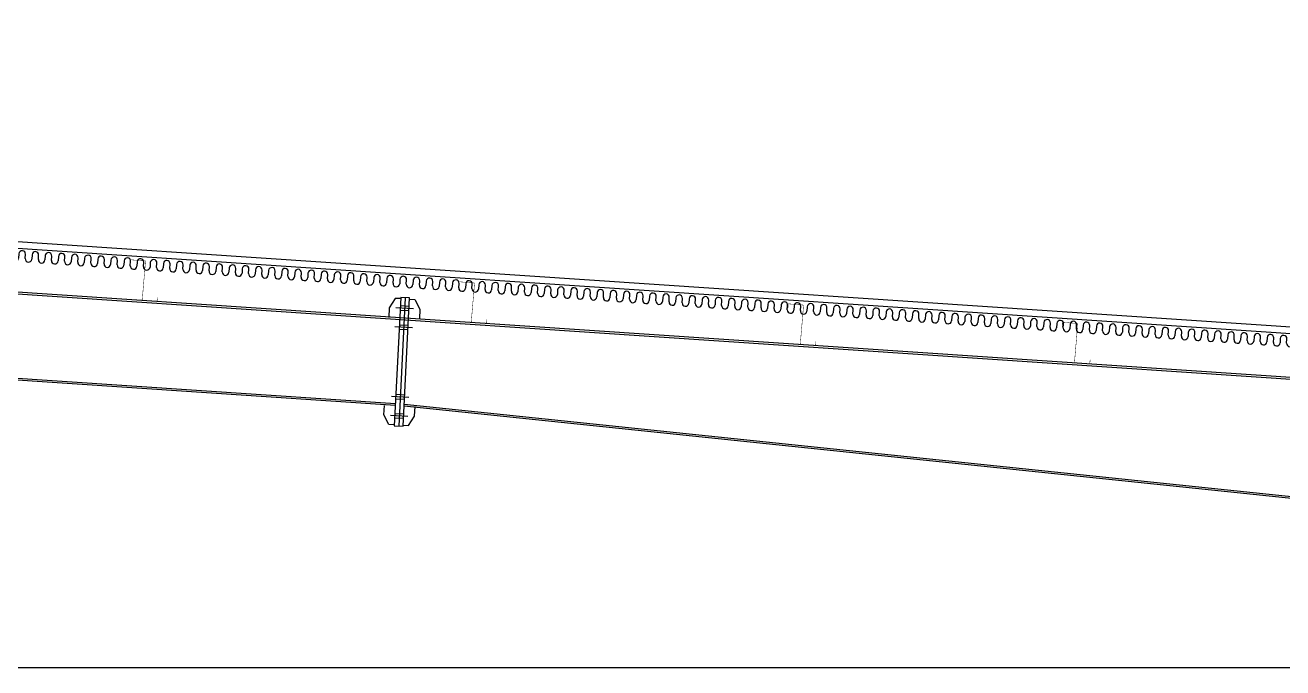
# Model space of a CAD drawing. Extents: x -266287 to 275962, y -324567 to 363765.
# Drawn here: x -99347 to -93613, y -216430 to -213498 of the extents above; entities that cross this region are included whole.
import ezdxf

# ---------------------------------------------------------------- set-up
doc = ezdxf.new("R2010")
doc.units = 0
doc.header["$LTSCALE"] = 1000
doc.layers.get('0').update_dxf_attribs({"linetype": 'CONTINUOUS'})
doc.layers.add('PUB_HATCH', color=8, linetype='CONTINUOUS')

# ---------------------------------------------------------------- blocks, each defined once
blk = doc.blocks.new('fsfsfsf')
at = {"color": 240}
blk.add_line((950679, 69732.4), (928997.7, 69732.4), dxfattribs=at)
blk = doc.blocks.new('$LinePat$00000002')
for p, q in [((24, -24), (24, -56)), ((72, -56), (72, -24))]:
    blk.add_line(p, q)
for centre, start, end in [((0, -24), 0, 90), ((96, -24), 90, 180), ((48, -56), 180, 0)]:
    blk.add_arc(centre, 24, start, end)

msp = doc.modelspace()

# ---------------------------------------------------------------- linework, layer by layer
for p, q in [((-114101.28865, -213498.07124), (-91459.94484, -215016.05118)), ((-114183.9902, -213522.6244), (-91461.95163, -215045.98399)), ((-115612.91945, -213627.2736), (-92202.91944, -215196.75602)), ((-115612.91945, -213635.30186), (-92203.59011, -215204.72786)), ((-109603.34805, -214430.43112), (-97658.98245, -215231.86205)), ((-109602.94832, -214422.43649), (-97658.58271, -215223.86742)), ((-97659.64959, -214744.58025), (-97686.81565, -214787.27691)), ((-97634.43109, -214740.83493), (-97663.69453, -215326.1038)), ((-97634.68078, -214745.82869), (-97659.64959, -214744.58025)), ((-97614.45604, -214741.83368), (-97643.71949, -215327.10256)), ((-97636.27878, -214777.78877), (-97596.32869, -214779.78627)), ((-97594.48099, -214742.83243), (-97634.43109, -214740.83493)), ((-97623.74444, -215328.10131), (-97594.48099, -214742.83243)), ((-97594.73068, -214747.8262), (-97569.76187, -214749.07464)), ((-97569.76187, -214749.07464), (-97546.99032, -214794.26818)), ((-97686.81565, -214787.27691), (-97689.01291, -214831.22202)), ((-97656.7532, -214786.77754), (-97576.85301, -214790.77255)), ((-97637.27753, -214797.76381), (-97597.32744, -214799.76132)), ((-97546.99032, -214794.26818), (-97549.18757, -214838.21329)), ((-97661.09778, -214873.66899), (-97581.19759, -214877.664)), ((-97641.62211, -214884.65527), (-97601.67201, -214886.65278)), ((-97640.62335, -214864.68022), (-97600.67326, -214866.67773)), ((-97656.50352, -215182.28346), (-97616.55342, -215184.28097)), ((-97711.25646, -215276.09307), (-97709.13045, -215233.57297)), ((-97676.97794, -215191.27223), (-97597.07775, -215195.26724)), ((-97657.50227, -215202.25851), (-97617.55217, -215204.25602)), ((-97619.10024, -215235.21734), (-92246.91946, -215794.57635)), ((-97618.70074, -215227.22732), (-92246.91946, -215786.56635)), ((-97571.35988, -215281.65932), (-97569.16262, -215237.71422)), ((-97688.41365, -215319.8616), (-97711.25646, -215276.09307)), ((-97681.32251, -215278.16369), (-97601.42232, -215282.1587)), ((-97661.84684, -215289.14997), (-97621.89675, -215291.14747)), ((-97660.84809, -215269.17492), (-97620.89799, -215271.17242)), ((-97598.52594, -215324.35599), (-97571.35988, -215281.65932)), ((-97663.44484, -215321.11004), (-97688.41365, -215319.8616)), ((-97663.69453, -215326.1038), (-97623.74444, -215328.10131)), ((-97623.49475, -215323.10755), (-97598.52594, -215324.35599))]:
    msp.add_line(p, q)
at = {"const_width": 2}
for points in [[(-98869.2658, -214588.26882), (-98867.58912, -214568.33923), (-98797.83554, -214574.20759), (-98812.92779, -214753.5997), (-98743.17421, -214759.46806), (-98741.49753, -214739.53847)], [(-97369.2658, -214688.83372), (-97367.58912, -214668.90412), (-97297.83554, -214674.77249), (-97312.92779, -214854.16459), (-97243.17421, -214860.03296), (-97241.49753, -214840.10336)], [(-95869.2658, -214789.39861), (-95867.58912, -214769.46901), (-95797.83554, -214775.33738), (-95812.92779, -214954.72948), (-95743.17421, -214960.59785), (-95741.49753, -214940.66825)], [(-94619.2658, -214873.20269), (-94617.58912, -214853.27309), (-94547.83554, -214859.14146), (-94562.92779, -215038.53356), (-94493.17421, -215044.40193), (-94491.49753, -215024.47233)]]:
    msp.add_lwpolyline(points, dxfattribs=at)

# ---------------------------------------------------------------- block references
msp.add_blockref('fsfsfsf', (-1043657.12679, -286162.70051))
at = {"layer": 'PUB_HATCH', "xscale": 0.6253710754709456, "yscale": 0.6249999998428348, "zscale": 0.6249999998428348, "rotation": 176.1611049660356}
for p in [(-99332.40175, -214579.41031), (-99272.50083, -214583.42977), (-99212.59991, -214587.44923), (-99152.69899, -214591.46869), (-99092.79808, -214595.48815), (-99032.89716, -214599.50761), (-98972.99624, -214603.52707), (-98913.09532, -214607.54653), (-98853.1944, -214611.56599), (-98793.29349, -214615.58545), (-98733.39257, -214619.60491), (-98673.49165, -214623.62437), (-98613.59073, -214627.64383), (-98553.68981, -214631.66329), (-98493.78889, -214635.68275), (-98433.88798, -214639.70221), (-98373.98706, -214643.72166), (-98314.08614, -214647.74112), (-98254.18522, -214651.76058), (-98194.2843, -214655.78004), (-98134.38338, -214659.7995), (-98074.48247, -214663.81896), (-98014.58155, -214667.83842), (-97954.68063, -214671.85788), (-97894.77971, -214675.87734), (-97834.87879, -214679.8968), (-97774.97788, -214683.91626), (-97715.07696, -214687.93572), (-97655.17604, -214691.95518), (-97595.27512, -214695.97464), (-97535.3742, -214699.9941), (-97475.47328, -214704.01355), (-97415.57237, -214708.03301), (-97355.67145, -214712.05247), (-97295.77053, -214716.07193), (-97235.86961, -214720.09139), (-97175.96869, -214724.11085), (-97116.06777, -214728.13031), (-97056.16686, -214732.14977), (-96996.26594, -214736.16923), (-96936.36502, -214740.18869), (-96876.4641, -214744.20815), (-96816.56318, -214748.22761), (-96756.66227, -214752.24707), (-96696.76135, -214756.26653), (-96636.86043, -214760.28599), (-96576.95951, -214764.30545), (-96517.05859, -214768.3249), (-96457.15767, -214772.34436), (-96397.25676, -214776.36382), (-96337.35584, -214780.38328), (-96277.45492, -214784.40274), (-96217.554, -214788.4222), (-96157.65308, -214792.44166), (-96097.75216, -214796.46112), (-96037.85125, -214800.48058), (-95977.95033, -214804.50004), (-95918.04941, -214808.5195), (-95858.14849, -214812.53896), (-95798.24757, -214816.55842), (-95738.34666, -214820.57788), (-95678.44574, -214824.59734), (-95618.54482, -214828.6168), (-95558.6439, -214832.63625), (-95498.74298, -214836.65571), (-95438.84206, -214840.67517), (-95378.94115, -214844.69463), (-95319.04023, -214848.71409), (-95259.13931, -214852.73355), (-95199.23839, -214856.75301), (-95139.33747, -214860.77247), (-95079.43655, -214864.79193), (-95019.53564, -214868.81139), (-94959.63472, -214872.83085), (-94899.7338, -214876.85031), (-94839.83288, -214880.86977), (-94779.93196, -214884.88923), (-94720.03104, -214888.90869), (-94660.13013, -214892.92814), (-94600.22921, -214896.9476), (-94540.32829, -214900.96706), (-94480.42737, -214904.98652), (-94420.52645, -214909.00598), (-94360.62554, -214913.02544), (-94300.72462, -214917.0449), (-94240.8237, -214921.06436), (-94180.92278, -214925.08382), (-94121.02186, -214929.10328), (-94061.12094, -214933.12274), (-94001.22003, -214937.1422), (-93941.31911, -214941.16166), (-93881.41819, -214945.18112), (-93821.51727, -214949.20058), (-93761.61635, -214953.22004), (-93701.71543, -214957.23949), (-93641.81452, -214961.25895), (-93581.9136, -214965.27841)]:
    msp.add_blockref('$LinePat$00000002', p, dxfattribs=at)

doc.saveas('drawing.dxf')
